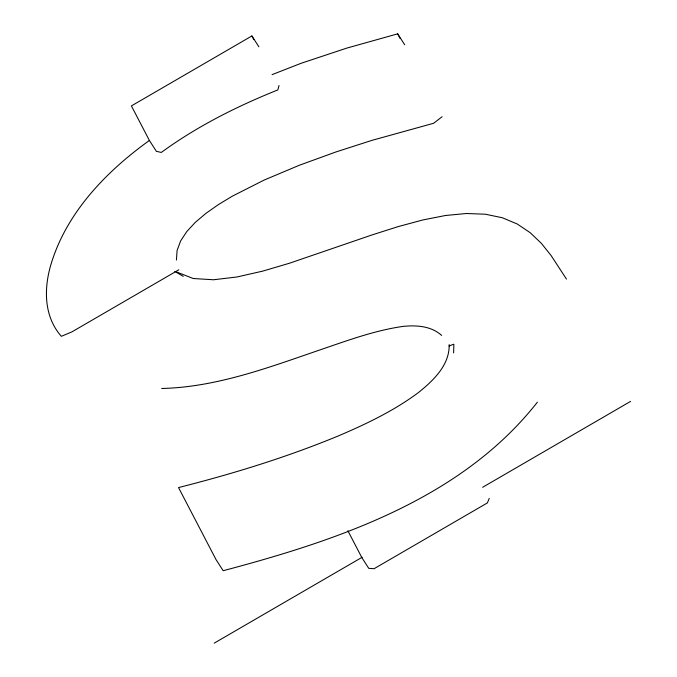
<?xml version="1.0" encoding="UTF-8"?>
<svg xmlns="http://www.w3.org/2000/svg" width="677" height="677" viewBox="0 0 677 677"><rect width="100%" height="100%" fill="white"/><g stroke="black" fill="none" stroke-linecap="round" stroke-linejoin="round"><path stroke-width="1.02" d="M453.632 352.895L453.861 344.508M176.418 260.061L177.095 250.431L180.632 240.927L186.776 231.576L195.264 222.403L205.85 213.424L218.29 204.674L232.321 196.178L264.174 180.048L299.386 165.239L335.944 151.953L371.851 140.393L433.602 123.282L442.132 116.715M449.181 344.601C449.68 365.233 433.153 380.762 418.268 392.677C393.955 410.795 366.426 423.92 338.652 435.793C286.76 457.263 232.939 473.798 178.533 487.567L216.005 559.557L223.165 570.719C337.865 540.288 461.359 499.051 537.377 402.18M279.034 85.522L277.841 89.923C236.882 106.331 197.007 126.354 161.304 152.443L156.362 151.326L149.389 140.461L131.406 105.908L251.912 35.94L258.885 46.815M489.259 498.365L487.364 502.926L374.085 568.705L368.753 568.341L361.78 557.467L347.868 530.743M149.389 140.461C105.756 171.814 65.593 213.45 50.42 266.273C43.768 290.061 44.217 316.929 61.336 336.325L71.847 331.916L178.838 269.793M214.211 643.15L362.127 557.264M482.659 487.279L630.575 401.393M272.061 74.648L301.062 63.308L346.92 48.067L397.687 33.85L404.66 44.724M449.003 346.015L453.675 344.221M161.668 388.488C216.268 387.193 268.058 367.721 319.104 350.204C346.734 340.819 374.339 330.452 403.374 326.348C416.719 325.095 431.215 326.009 441.658 335.42M177.298 272.264L193.207 278.509L213.467 279.762L236.95 276.986L262.684 271.13L289.773 263.133L372.138 234.894L398.101 226.626L422.651 220L445.5 215.498L466.461 213.5L485.417 214.22L502.334 217.757L517.245 224.002L530.218 232.71L541.422 243.415L551.044 255.457L566.488 279.119M174.81 271.426L183.281 276.385M397.687 33.85L400.115 38.521M251.912 35.94L253.833 39.63"/></g></svg>
